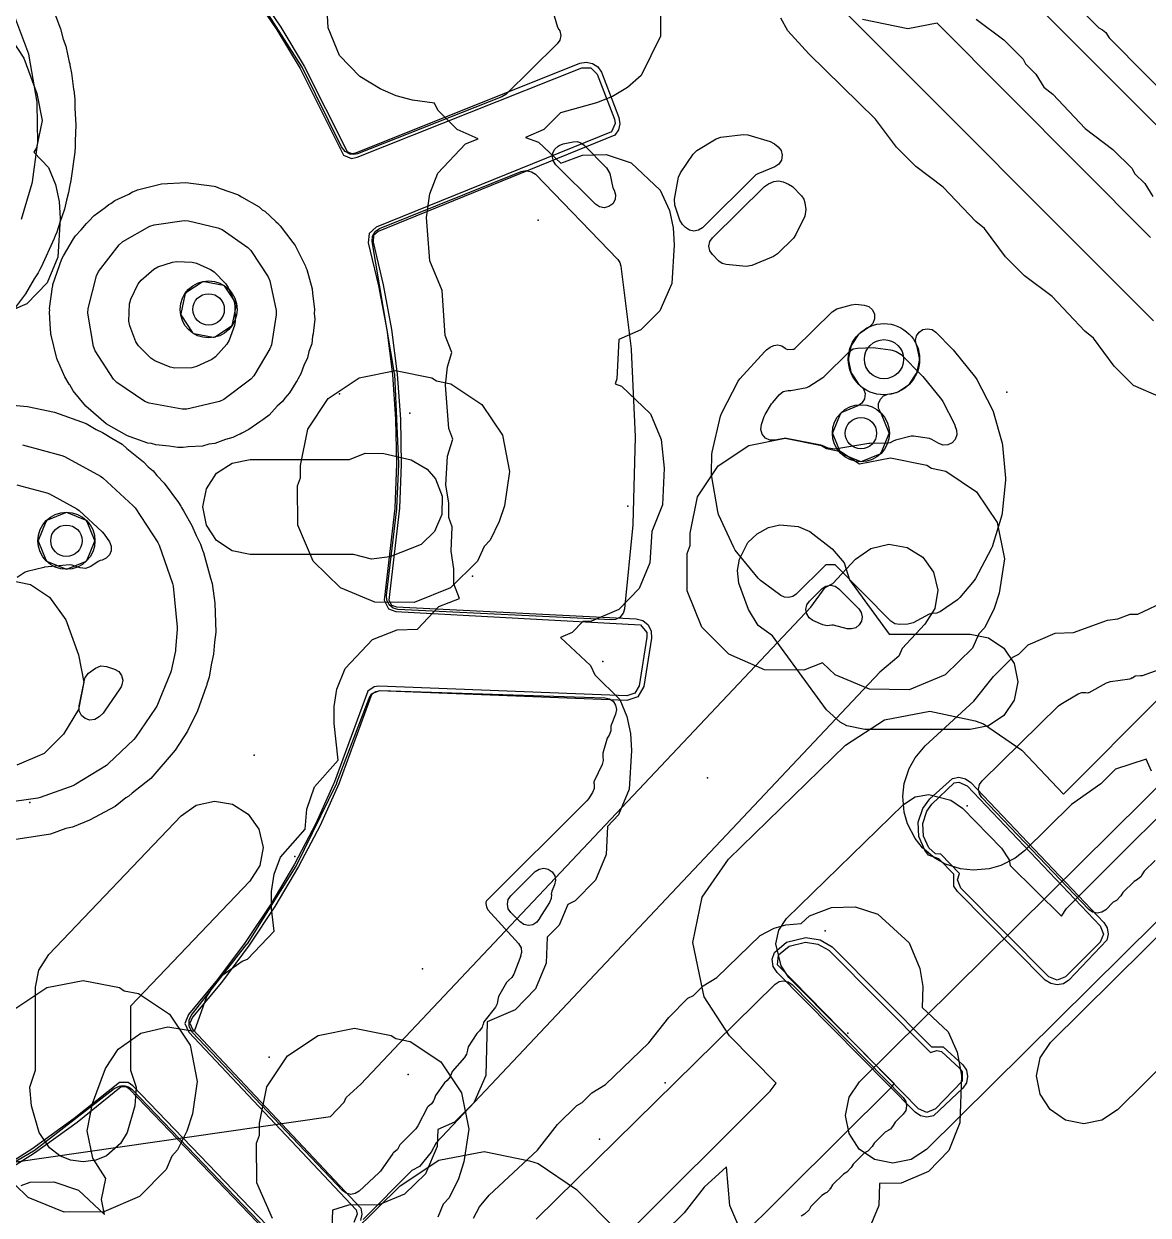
# Model space of a CAD drawing. Header units: metres. Extents: x -2677 to -840, y 169 to 1487.
# Drawn here: x -2001.4 to -1954.1, y 799.6 to 849.7 of the extents above; entities that cross this region are included whole.
import ezdxf

# ---------------------------------------------------------------- set-up
doc = ezdxf.new("R2010")
doc.units = ezdxf.units.M
for name, color, linetype in [('AI_GREENING_ALLOWED_ZONE', 4, 'Continuous'), ('AI_GREENING_EXCLUSIONS', 1, 'Continuous'), ('AI_GREENING_LAWN', 82, 'Continuous'), ('AI_GREENING_REJECTED', 6, 'Continuous'), ('AI_GREENING_SHRUBS', 92, 'Continuous')]:
    doc.layers.add(name, color=color, linetype=linetype)

# ---------------------------------------------------------------- blocks, each defined once
blk = doc.blocks.new('AI_SHRUB')
for radius in [1, 0.55]:
    blk.add_circle((0, 0), radius)

msp = doc.modelspace()

# ---------------------------------------------------------------- linework, layer by layer
at = {"layer": 'AI_GREENING_ALLOWED_ZONE'}
for points in [[(-1992.907, 838.769), (-1992.803, 838.611), (-1992.554, 838.01), (-1992.516, 837.829), (-1992.501, 837.183), (-1992.531, 837.001), (-1992.753, 836.39), (-1992.851, 836.226), (-1993.332, 835.692), (-1993.492, 835.574), (-1994.127, 835.277), (-1994.326, 835.23), (-1995.038, 835.212), (-1995.239, 835.249), (-1995.887, 835.512), (-1996.055, 835.625), (-1996.575, 836.154), (-1996.684, 836.324), (-1996.943, 836.989), (-1996.976, 837.19), (-1996.946, 837.915), (-1996.897, 838.113), (-1996.585, 838.755), (-1996.463, 838.914), (-1995.93, 839.376), (-1995.762, 839.472), (-1995.148, 839.679), (-1994.965, 839.705), (-1994.32, 839.675), (-1994.14, 839.633), (-1993.545, 839.37), (-1993.389, 839.262), (-1992.907, 838.769)], [(-1969.623, 834.089), (-1969.449, 834.222), (-1969.236, 834.269), (-1969.124, 834.268), (-1968.454, 834.397), (-1968.364, 834.433), (-1967.774, 834.822), (-1967.736, 834.852), (-1966.66, 835.914), (-1966.504, 836.019), (-1966.321, 836.058), (-1965.652, 836.074), (-1965.567, 836.069), (-1964.936, 835.976), (-1964.867, 835.961), (-1964.692, 835.909), (-1964.478, 835.78), (-1963.601, 834.891), (-1963.568, 834.853), (-1962.789, 833.885), (-1962.734, 833.802), (-1962.241, 832.848), (-1962.205, 832.757), (-1962.16, 832.6), (-1962.143, 832.403), (-1962.205, 832.214), (-1962.336, 832.065), (-1962.514, 831.978), (-1962.712, 831.967), (-1962.899, 832.034), (-1963.196, 832.214), (-1963.286, 832.246), (-1963.96, 832.35), (-1964.057, 832.345), (-1964.719, 832.183), (-1964.821, 832.135), (-1964.939, 832.073), (-1965.091, 832.047), (-1965.802, 832.036), (-1965.837, 832.033), (-1967.28, 831.807), (-1967.554, 831.841), (-1967.806, 831.949), (-1967.856, 831.964), (-1969.313, 832.254), (-1969.409, 832.254), (-1969.796, 832.177), (-1970.005, 832.18), (-1970.195, 832.268), (-1970.332, 832.426), (-1970.392, 832.626), (-1970.365, 832.834), (-1970.247, 833.17), (-1970.203, 833.263), (-1969.933, 833.709), (-1969.889, 833.771), (-1969.623, 834.089)], [(-1998.232, 820.533), (-1998.41, 820.423), (-1998.618, 820.396), (-1998.819, 820.456), (-1998.977, 820.593), (-1999.065, 820.783), (-1999.068, 820.992), (-1998.879, 821.941), (-1998.879, 821.967), (-1998.824, 822.193), (-1998.674, 822.37), (-1998.378, 822.586), (-1998.159, 822.677), (-1997.923, 822.656), (-1997.577, 822.539), (-1997.402, 822.436), (-1997.282, 822.272), (-1997.237, 822.073), (-1997.276, 821.873), (-1997.306, 821.8), (-1997.356, 821.709), (-1998.001, 820.769), (-1998.067, 820.691), (-1998.232, 820.533)]]:
    msp.add_lwpolyline(points, close=True, dxfattribs=at)
msp.add_lwpolyline([(-2001.69, 830.295), (-2000.428, 829.958), (-2000.316, 829.914), (-1999.171, 829.286), (-1999.073, 829.216), (-1998.097, 828.317), (-1998.018, 828.224), (-1997.8, 827.893), (-1997.727, 827.716), (-1997.727, 827.525), (-1997.798, 827.347), (-1997.931, 827.209), (-1998.106, 827.131), (-1998.185, 827.113), (-1998.268, 827.076), (-1998.583, 826.862), (-1998.797, 826.78), (-1999.024, 826.802), (-1999.358, 826.914), (-1999.46, 826.926), (-2000.526, 826.826), (-2000.561, 826.82), (-2001.262, 826.65), (-2001.337, 826.618), (-2001.679, 826.4)], dxfattribs=at)
at = {"layer": 'AI_GREENING_EXCLUSIONS'}
for points in [[(-1950.479, 842.179), (-1962.191, 853.916)], [(-2001.51, 800.797), (-2001.136, 800.938), (-2000.142, 800.964), (-1999.092, 800.612), (-1997.998, 799.577), (-1998.125, 800.213), (-1997.951, 801.094), (-1998.501, 801.952), (-1998.731, 803.1), (-1998.504, 804.248), (-1997.968, 805.73), (-1997.429, 806.538), (-1996.478, 807.22), (-1995.338, 807.487), (-1994.221, 807.304), (-1993.702, 808.761), (-1993.163, 809.569), (-1992.212, 810.251), (-1991.994, 810.334), (-1990.866, 811.508), (-1990.983, 812.463), (-1990.982, 813.18), (-1990.865, 813.907), (-1990.604, 814.631), (-1989.563, 815.797), (-1989.484, 816.644), (-1989.174, 817.59), (-1988.173, 818.713), (-1988.34, 820.248), (-1988.339, 820.966), (-1988.223, 821.693), (-1987.884, 822.568), (-1986.723, 823.79), (-1985.693, 824.197), (-1984.84, 824.22), (-1983.935, 825.172), (-1983.066, 825.52), (-1983.303, 826.128), (-1983.303, 826.757), (-1983.419, 827.5), (-1983.376, 828.53), (-1983.521, 828.917), (-1983.521, 829.546), (-1983.637, 830.289), (-1983.569, 831.511), (-1983.346, 832.216), (-1983.521, 832.676), (-1983.649, 834.495), (-1983.569, 835.27), (-1983.385, 835.866), (-1983.666, 836.581), (-1983.79, 838.486), (-1984.321, 839.734), (-1984.449, 841.552), (-1984.32, 842.55), (-1983.98, 843.426), (-1982.82, 844.647), (-1982.278, 844.871), (-1983.166, 845.26), (-1983.976, 846.07), (-1984.117, 846.366), (-1985.04, 846.49), (-1985.733, 846.675), (-1986.406, 846.974), (-1987.263, 847.491), (-1988.118, 848.368), (-1988.588, 849.533), (-1988.703, 851.623)], [(-1991.664, 851.169), (-1990.58, 849.56), (-1989.603, 847.926), (-1987.8, 844.327), (-1987.607, 844.247), (-1987.425, 844.281), (-1977.997, 848.046), (-1977.731, 848.096), (-1977.466, 848.041), (-1977.241, 847.89), (-1977.091, 847.665), (-1976.359, 845.766), (-1976.316, 845.501), (-1976.376, 845.24), (-1976.53, 845.021), (-1986.486, 840.964), (-1986.692, 840.791), (-1986.706, 840.512), (-1986.274, 838.712), (-1985.932, 836.842), (-1985.692, 834.959), (-1985.555, 833.067), (-1985.522, 831.17), (-1985.589, 829.311), (-1986.037, 825.449), (-1985.928, 825.232), (-1985.719, 825.16), (-1975.638, 824.658), (-1975.356, 824.583), (-1975.129, 824.399), (-1974.997, 824.139), (-1974.982, 823.848), (-1975.31, 821.805), (-1975.558, 821.375), (-1976.028, 821.217), (-1986.448, 821.62), (-1986.752, 821.494), (-1988.142, 817.708), (-1988.935, 815.963), (-1989.837, 814.231), (-1990.831, 812.55), (-1991.913, 810.923), (-1993.084, 809.355), (-1994.303, 807.892), (-1994.415, 807.631), (-1994.299, 807.382), (-1987.225, 799.852), (-1987.176, 799.591), (-1987.227, 799.331)], [(-1991.83, 851.058), (-1990.751, 849.458), (-1989.775, 847.824), (-1987.943, 844.182), (-1987.609, 844.043), (-1987.369, 844.088), (-1977.922, 847.86), (-1977.543, 847.857), (-1977.275, 847.588), (-1976.547, 845.697), (-1976.516, 845.508), (-1976.669, 845.165), (-1986.578, 841.143), (-1986.874, 840.881), (-1986.904, 840.48), (-1986.471, 838.676), (-1986.13, 836.817), (-1985.892, 834.944), (-1985.755, 833.063), (-1985.722, 831.177), (-1985.789, 829.318), (-1986.238, 825.441), (-1986.055, 825.076), (-1985.74, 824.961), (-1975.447, 824.405), (-1975.19, 824.088), (-1975.18, 823.88), (-1975.508, 821.837), (-1975.684, 821.53), (-1976.021, 821.417), (-1986.457, 821.82), (-1986.662, 821.794), (-1986.917, 821.612), (-1988.324, 817.79), (-1989.117, 816.046), (-1990.015, 814.324), (-1991.003, 812.652), (-1992.08, 811.034), (-1993.244, 809.475), (-1994.467, 808.008), (-1994.618, 807.627), (-1994.457, 807.258), (-1987.411, 799.778), (-1987.376, 799.592), (-1987.515, 799.247)], [(-2000.254, 850.539), (-1999.856, 849.493), (-1999.744, 849.066), (-1999.634, 848.771), (-1999.486, 848.085), (-1999.468, 848.015), (-1999.459, 847.96), (-1999.387, 847.625), (-1999.305, 846.953), (-1999.287, 846.834), (-1999.284, 846.781), (-1999.254, 846.537), (-1999.251, 846.153), (-1999.213, 845.438), (-1999.239, 844.783), (-1999.236, 844.488), (-1999.256, 844.354), (-1999.258, 844.306), (-1999.417, 843.104), (-1999.477, 842.843), (-1999.512, 842.601), (-1999.606, 842.285), (-1999.693, 841.91), (-1999.886, 841.34), (-2000.007, 840.931), (-2000.075, 840.784), (-2000.115, 840.665), (-2000.663, 839.469), (-2000.727, 839.36), (-2000.79, 839.223), (-2000.959, 838.965), (-2001.331, 838.334), (-2001.742, 837.777)], [(-1974.608, 850.299), (-1974.605, 849.192), (-1975.423, 847.534), (-1975.999, 847.023), (-1976.631, 846.646), (-1977.297, 846.379), (-1978.821, 845.954), (-1979.515, 845.26), (-1980.286, 844.92), (-1979.746, 844.729), (-1978.803, 843.837), (-1977.887, 844.182), (-1976.893, 844.208), (-1975.843, 843.856), (-1974.619, 842.698), (-1974.233, 841.842), (-1974.078, 841.122), (-1974.039, 840.406), (-1974.133, 838.779), (-1974.631, 837.629), (-1975.442, 836.819), (-1976.369, 836.413), (-1976.444, 834.762), (-1976.515, 834.549), (-1976.255, 834.446), (-1975.031, 833.288), (-1974.585, 832.213), (-1974.451, 830.996), (-1974.529, 829.451), (-1974.979, 828.333), (-1975.054, 827.017), (-1975.508, 825.933), (-1976.363, 825.056), (-1977.513, 824.558), (-1977.871, 824.541), (-1978.326, 824.086), (-1978.812, 823.866), (-1977.552, 822.689), (-1977.367, 822.307), (-1976.327, 821.257), (-1976.027, 820.548), (-1975.872, 819.828), (-1975.833, 819.112), (-1975.927, 817.485), (-1976.38, 816.402), (-1976.84, 815.92), (-1976.897, 814.744), (-1977.35, 813.661), (-1978.205, 812.784), (-1978.514, 812.637), (-1978.877, 811.769), (-1979.372, 811.252), (-1979.418, 810.16), (-1979.871, 809.077), (-1980.727, 808.2), (-1981.901, 807.696), (-1981.964, 805.43), (-1982.462, 804.28), (-1983.272, 803.47), (-1983.984, 803.155), (-1984, 802.447), (-1984.498, 801.297), (-1985.375, 800.442), (-1986.459, 799.989), (-1987.741, 799.975), (-1988.412, 799.764), (-1988.479, 797.852)], [(-1953.541, 833.978), (-1954.704, 834.484), (-1955.514, 835.295), (-1956.39, 836.475), (-1956.755, 836.77), (-1958.129, 838.222), (-1959.287, 839.093), (-1960.098, 839.904), (-1960.974, 841.084), (-1961.338, 841.379), (-1962.713, 842.831), (-1963.871, 843.702), (-1964.681, 844.512), (-1965.557, 845.692), (-1968.364, 848.443), (-1969.254, 849.412), (-1969.541, 849.95)], [(-1953.995, 840.71), (-1962.969, 849.731), (-1964.203, 849.493), (-1966.112, 849.884)], [(-1961.327, 849.908), (-1960.163, 849.03), (-1959.353, 848.22), (-1959.248, 848.019), (-1958.818, 847.588), (-1958.476, 847.04), (-1958.106, 846.743), (-1956.744, 845.299), (-1955.579, 844.422), (-1954.769, 843.611), (-1954.665, 843.41), (-1954.234, 842.98), (-1953.893, 842.431)], [(-2001.931, 849.068), (-2001.392, 848.26), (-2000.856, 846.778), (-2000.629, 845.63), (-2000.859, 844.482), (-2000.978, 844.303), (-2000.365, 843.657), (-2000.065, 842.948), (-1999.91, 842.228), (-1999.871, 841.511), (-1999.965, 839.885), (-2000.418, 838.801), (-2001.273, 837.924), (-2002.424, 837.426)], [(-2002.015, 833.667), (-2001.243, 833.594), (-2000.101, 833.357), (-1998.773, 832.874), (-1998.355, 832.635), (-1998.087, 832.506), (-1997.702, 832.261), (-1997.254, 832.004), (-1997.058, 831.835), (-1996.368, 831.274), (-1996.16, 831.058), (-1995.957, 830.882), (-1995.808, 830.692), (-1995.497, 830.368), (-1994.889, 829.557), (-1994.796, 829.398), (-1994.76, 829.351), (-1994.686, 829.208), (-1994.323, 828.586), (-1994.143, 828.159), (-1993.959, 827.803), (-1993.885, 827.547), (-1993.843, 827.447), (-1993.544, 826.376), (-1993.542, 826.364), (-1993.477, 826.139), (-1993.356, 825.318), (-1993.32, 824.097), (-1993.381, 823.677), (-1993.424, 823.164), (-1993.518, 822.726), (-1993.595, 822.2), (-1993.695, 821.913), (-1993.704, 821.871), (-1993.733, 821.803), (-1994.088, 820.782), (-1994.514, 819.931), (-1995.037, 819.128), (-1996.055, 817.943), (-1996.84, 817.326), (-1996.983, 817.192), (-1997.103, 817.119), (-1997.561, 816.759), (-1998.637, 816.18), (-1999.352, 815.894), (-1999.625, 815.826), (-2000.28, 815.588), (-2002.183, 815.294)], [(-2043.27, 795.801), (-1988.498, 803.706), (-1987.921, 804.318), (-1987.837, 804.503), (-1987.214, 805.069), (-1968.289, 825.156), (-1967.677, 825.976), (-1967.355, 826.148), (-1966.4, 827.165), (-1965.765, 827.619), (-1965.005, 827.795), (-1964.235, 827.667), (-1963.573, 827.254), (-1963.119, 826.619), (-1962.943, 825.859), (-1963.071, 825.089), (-1963.484, 824.427), (-1964.437, 823.411), (-1964.587, 823.081), (-1965.38, 822.409), (-1984.044, 802.6), (-1984.253, 802.211), (-1984.748, 801.608), (-1985.07, 801.436), (-1987.123, 799.377)], [(-2043.27, 795.801), (-1988.498, 803.706), (-1987.921, 804.318), (-1987.837, 804.503), (-1987.214, 805.069), (-1968.289, 825.156), (-1967.677, 825.976), (-1967.355, 826.148), (-1966.4, 827.165), (-1965.765, 827.619), (-1965.005, 827.795), (-1964.235, 827.667), (-1963.573, 827.254), (-1963.119, 826.619), (-1962.943, 825.859), (-1963.071, 825.089), (-1963.484, 824.427), (-1964.437, 823.411), (-1964.587, 823.081), (-1965.38, 822.409), (-1984.044, 802.6), (-1984.253, 802.211), (-1984.748, 801.608), (-1985.07, 801.436), (-1987.123, 799.377)], [(-2002.424, 826.37), (-2001.122, 826.109), (-2000.314, 825.57), (-1999.632, 824.619), (-1999.096, 823.137), (-1998.869, 821.989), (-1999.099, 820.841), (-1999.729, 819.805), (-2000.539, 818.995), (-2001.686, 818.499)], [(-1953.947, 818.251), (-1954.173, 818.752), (-1955.467, 818.326), (-1956.077, 817.716), (-1957.312, 816.842), (-1959.297, 814.898), (-1959.683, 814.586), (-1960.287, 814.273), (-1960.782, 814.129), (-1961.451, 814.071), (-1961.985, 814.133), (-1962.611, 814.333), (-1963.069, 814.586), (-1963.58, 815.017), (-1963.892, 815.405), (-1964.215, 816.025), (-1964.357, 816.517), (-1964.414, 817.191), (-1964.353, 817.719), (-1964.15, 818.352), (-1963.9, 818.803), (-1963.474, 819.308), (-1961.431, 821.186), (-1960.595, 822.234), (-1959.784, 823.044), (-1959.537, 823.168), (-1959.139, 823.566), (-1958, 824.056), (-1957.235, 824.077), (-1955.796, 824.606), (-1955.365, 824.658), (-1954.854, 824.857), (-1954.524, 824.857), (-1953.272, 825.443)], [(-1976.226, 798.562), (-1969.999, 804.78), (-1969.743, 805.107), (-1971.707, 807.109), (-1972.776, 808.741), (-1973.255, 811.026), (-1972.851, 812.935), (-1971.747, 814.543), (-1966.826, 819.346), (-1965.19, 820.41), (-1963.272, 820.767), (-1961.364, 820.363), (-1961.012, 820.238), (-1959.403, 819.134), (-1957.646, 817.279), (-1953.566, 821.369)], [(-1949.604, 816.007), (-1963.417, 802.322), (-1964.068, 801.892), (-1964.834, 801.743), (-1965.599, 801.899), (-1966.245, 802.336), (-1966.676, 802.986), (-1966.824, 803.753), (-1966.669, 804.517), (-1966.232, 805.164), (-1951.622, 819.638)], [(-1975.984, 793.919), (-1964.864, 804.965), (-1964.777, 805.096), (-1969.209, 809.56), (-1969.53, 810.05), (-1969.755, 810.983), (-1969.634, 811.556), (-1969.303, 812.038), (-1964.381, 816.841), (-1963.891, 817.16), (-1963.315, 817.267), (-1962.391, 817.021), (-1961.908, 816.69), (-1960.257, 814.997), (-1959.937, 814.507), (-1959.895, 814.279), (-1957.737, 812.148), (-1957.53, 812.457), (-1951.092, 818.893)], [(-1949.604, 809.706), (-1955.382, 803.983), (-1956.033, 803.552), (-1956.799, 803.403), (-1957.563, 803.559), (-1958.21, 803.996), (-1958.641, 804.647), (-1958.789, 805.413), (-1958.633, 806.177), (-1958.197, 806.824), (-1951.52, 813.439)], [(-1982.481, 799.433), (-1982.221, 799.906), (-1982.221, 799.906), (-1981.814, 800.394), (-1979.785, 802.29), (-1978.943, 803.366), (-1978.132, 804.176), (-1977.901, 804.293), (-1977.492, 804.702), (-1976.917, 805.05), (-1975.107, 806.803), (-1974.265, 807.879), (-1973.455, 808.689), (-1973.223, 808.806), (-1972.814, 809.215), (-1972.239, 809.563), (-1970.415, 811.326), (-1969.83, 811.631), (-1969.331, 811.779), (-1968.684, 811.838), (-1968.34, 812.154), (-1967.409, 812.504), (-1966.415, 812.531), (-1965.466, 812.23), (-1964.141, 811.02), (-1963.695, 809.945), (-1963.573, 809.175), (-1963.595, 808.302), (-1962.511, 807.276), (-1962.126, 806.42), (-1961.944, 805.431), (-1962.009, 803.439), (-1962.479, 802.274), (-1963.334, 801.397), (-1964.484, 800.899), (-1965.398, 800.882), (-1965.42, 799.964), (-1965.873, 798.88)], [(-2001.73, 808.266), (-2000.433, 809.133), (-1998.902, 809.438), (-1997.371, 809.133), (-1997.371, 809.133), (-1997.172, 809), (-1996.569, 808.88), (-1995.272, 808.013), (-1994.404, 806.715), (-1994.1, 805.185), (-1994.307, 803.814), (-1994.533, 803.089), (-1994.926, 802.299), (-1995.175, 802.031), (-1995.404, 801.483), (-1996.527, 800.339), (-1998.036, 799.691), (-1999.697, 799.676), (-2001.219, 800.296), (-2002.363, 801.419)], [(-1990.941, 799.41), (-1991.588, 800.918), (-1991.604, 802.579), (-1991.48, 802.916), (-1991.48, 803.429), (-1991.176, 804.959), (-1990.309, 806.257), (-1989.011, 807.124), (-1987.48, 807.429), (-1985.949, 807.124), (-1985.75, 806.991), (-1985.75, 806.991), (-1985.147, 806.871), (-1983.85, 806.004), (-1982.983, 804.706), (-1982.678, 803.176), (-1982.885, 801.805), (-1983.112, 801.08), (-1983.504, 800.29), (-1983.753, 800.022), (-1983.982, 799.474)], [(-1989.762, 797.659), (-1996.808, 804.997), (-1997.011, 805.138), (-1997.376, 805.145), (-1999.275, 803.621), (-2001.055, 802.336), (-2002.883, 801.187)], [(-1989.907, 797.521), (-1996.938, 804.844), (-1997.092, 804.951), (-1997.303, 804.955), (-1999.158, 803.459), (-2000.949, 802.167), (-2002.777, 801.018)], [(-1990.516, 795.905), (-1985.57, 800.791), (-1983.941, 801.865), (-1982.026, 802.234), (-1980.115, 801.841), (-1979.762, 801.727), (-1978.146, 800.634), (-1976.48, 798.947)], [(-1971.235, 798.88), (-1971.688, 799.964), (-1971.826, 801.589), (-1972.777, 800.73), (-1973.614, 799.658), (-1974.425, 798.847)]]:
    msp.add_lwpolyline(points, dxfattribs=at)
for points in [[(-1999.976, 835.539), (-1999.977, 835.545), (-2000.01, 835.619), (-2000.246, 836.6), (-2000.258, 836.644), (-2000.258, 836.647), (-2000.268, 836.688), (-2000.284, 837.066), (-2000.317, 837.587), (-2000.309, 837.647), (-2000.313, 837.729), (-2000.188, 838.638), (-2000.181, 838.658), (-2000.172, 838.729), (-1999.801, 839.807), (-1999.724, 839.937), (-1999.31, 840.65), (-1999.274, 840.693), (-1999.219, 840.786), (-1998.992, 841.034), (-1998.765, 841.307), (-1998.659, 841.396), (-1998.442, 841.633), (-1997.973, 841.974), (-1997.825, 842.099), (-1997.74, 842.143), (-1997.564, 842.271), (-1996.983, 842.542), (-1996.821, 842.627), (-1996.771, 842.641), (-1996.61, 842.715), (-1995.606, 842.969), (-1994.582, 843.033), (-1993.385, 842.868), (-1993.34, 842.852), (-1993.33, 842.851), (-1993.135, 842.78), (-1992.408, 842.524), (-1992.373, 842.504), (-1992.351, 842.496), (-1992.242, 842.427), (-1991.499, 841.995), (-1991.365, 841.878), (-1991.264, 841.815), (-1990.8, 841.385), (-1990.688, 841.287), (-1990.671, 841.265), (-1990.61, 841.208), (-1990.08, 840.505), (-1990.027, 840.437), (-1990.024, 840.43), (-1989.983, 840.376), (-1989.736, 839.863), (-1989.553, 839.502), (-1989.538, 839.453), (-1989.494, 839.362), (-1989.264, 838.55), (-1989.248, 838.364), (-1989.169, 837.674), (-1989.177, 837.518), (-1989.156, 837.267), (-1989.215, 836.801), (-1989.223, 836.65), (-1989.246, 836.553), (-1989.287, 836.233), (-1989.401, 835.912), (-1989.465, 835.647), (-1989.61, 835.327), (-1989.738, 834.966), (-1989.873, 834.744), (-1989.897, 834.691), (-1989.955, 834.609), (-1990.225, 834.165), (-1990.423, 833.948), (-1990.519, 833.813), (-1990.732, 833.609), (-1991.079, 833.229), (-1991.285, 833.082), (-1991.337, 833.032), (-1991.473, 832.947), (-1991.926, 832.623), (-1992.23, 832.474), (-1992.299, 832.431), (-1992.375, 832.403), (-1992.6, 832.293), (-1992.918, 832.203), (-1993.362, 832.039), (-1993.608, 832.007), (-1993.881, 831.93), (-1994.489, 831.893), (-1994.7, 831.866), (-1994.792, 831.875), (-1994.921, 831.867), (-1995.29, 831.923), (-1995.838, 831.976), (-1996.025, 832.035), (-1996.183, 832.059), (-1996.732, 832.255), (-1996.92, 832.314), (-1996.964, 832.338), (-1997.065, 832.375), (-1997.936, 832.872), (-1998.783, 833.604), (-1999.317, 834.258), (-1999.467, 834.504), (-1999.476, 834.515), (-1999.484, 834.532), (-1999.674, 834.844), (-1999.967, 835.52), (-1999.976, 835.539)], [(-1983.427, 834.552), (-1982.129, 833.685), (-1981.262, 832.387), (-1980.958, 830.857), (-1981.179, 829.416), (-1981.391, 828.761), (-1981.783, 827.971), (-1982.032, 827.703), (-1982.305, 827.091), (-1983.449, 825.968), (-1984.971, 825.348), (-1986.632, 825.364), (-1988.077, 825.968), (-1989.221, 827.091), (-1989.868, 828.599), (-1989.883, 830.26), (-1989.76, 830.597), (-1989.76, 831.11), (-1989.455, 832.64), (-1988.588, 833.938), (-1987.29, 834.805), (-1985.76, 835.11), (-1984.229, 834.805), (-1984.03, 834.672), (-1983.427, 834.552)], [(-1973.056, 829.794), (-1972.189, 831.092), (-1970.892, 831.959), (-1969.361, 832.264), (-1967.83, 831.959), (-1967.631, 831.826), (-1967.028, 831.706), (-1966.236, 831.177), (-1964.938, 831.435), (-1963.407, 831.131), (-1963.208, 830.997), (-1962.605, 830.878), (-1961.307, 830.01), (-1960.44, 828.713), (-1960.136, 827.182), (-1960.357, 825.741), (-1960.569, 825.086), (-1960.961, 824.296), (-1961.213, 824.026), (-1961.484, 823.419), (-1962.628, 822.295), (-1964.15, 821.675), (-1965.811, 821.691), (-1967.256, 822.295), (-1967.792, 822.811), (-1968.572, 822.502), (-1970.233, 822.517), (-1971.741, 823.165), (-1972.865, 824.309), (-1973.485, 825.831), (-1973.485, 827.414), (-1973.361, 827.751), (-1973.361, 828.264), (-1973.056, 829.794)], [(-1986.773, 827.17), (-1987.526, 827.37), (-1991.871, 827.37), (-1992.636, 827.523), (-1993.285, 827.956), (-1993.719, 828.605), (-1993.871, 829.37), (-1993.719, 830.136), (-1993.285, 830.785), (-1992.636, 831.218), (-1991.871, 831.37), (-1987.699, 831.37), (-1987.034, 831.633), (-1986.254, 831.621), (-1985.107, 831.358), (-1984.434, 830.963), (-1984.082, 830.553), (-1983.795, 829.827), (-1983.807, 829.047), (-1984.118, 828.331), (-1984.678, 827.788), (-1985.999, 827.274), (-1986.773, 827.17)], [(-1970.539, 828.241), (-1970.063, 828.496), (-1969.591, 828.61), (-1968.813, 828.545), (-1968.319, 828.328), (-1967.388, 827.607), (-1966.884, 827.011), (-1966.654, 826.295), (-1964.991, 824.006), (-1961.578, 824.006), (-1960.813, 823.854), (-1960.164, 823.42), (-1959.73, 822.771), (-1959.578, 822.006), (-1959.73, 821.241), (-1960.164, 820.592), (-1960.813, 820.158), (-1961.578, 820.006), (-1966.01, 820.006), (-1966.776, 820.158), (-1967.056, 820.301), (-1967.629, 820.831), (-1969.89, 823.945), (-1970.501, 824.384), (-1970.911, 825.048), (-1971.309, 826.156), (-1971.363, 826.693), (-1971.286, 827.173), (-1970.929, 827.867), (-1970.539, 828.241)], [(-1955.825, 811.124), (-1957.425, 809.451), (-1957.653, 809.299), (-1957.921, 809.246), (-1958.19, 809.3), (-1958.417, 809.453), (-1962.113, 813.177), (-1962.265, 813.406), (-1962.268, 813.908), (-1962.892, 814.548), (-1963.331, 814.715), (-1963.491, 814.919), (-1963.736, 815.49), (-1963.761, 816.094), (-1963.57, 816.673), (-1963.275, 817.077), (-1962.321, 817.938), (-1962.05, 817.988), (-1961.78, 817.929), (-1961.554, 817.77), (-1955.962, 811.878), (-1955.818, 811.651), (-1955.77, 811.387), (-1955.825, 811.124)], [(-1957.921, 809.446), (-1958.275, 809.594), (-1961.971, 813.318), (-1962.117, 813.674), (-1962.023, 813.944), (-1962.811, 814.751), (-1963.04, 814.771), (-1963.314, 815.011), (-1963.537, 815.512), (-1963.567, 816.046), (-1963.406, 816.559), (-1963.195, 816.863), (-1962.247, 817.753), (-1962.053, 817.788), (-1961.699, 817.632), (-1956.107, 811.74), (-1955.97, 811.389), (-1956.116, 811.042), (-1957.566, 809.593), (-1957.921, 809.446)], [(-2000.905, 805.654), (-2000.905, 809.151), (-2000.77, 809.873), (-2000.352, 810.532), (-1994.781, 816.37), (-1994.142, 816.819), (-1993.38, 816.989), (-1992.612, 816.855), (-1991.953, 816.436), (-1991.504, 815.798), (-1991.334, 815.036), (-1991.468, 814.268), (-1991.887, 813.609), (-1996.905, 808.35), (-1996.905, 805.654), (-1996.67, 804.94), (-1996.728, 804.161), (-1997.057, 803.031), (-1997.329, 802.565), (-1997.921, 802.056), (-1998.37, 801.87), (-1998.905, 801.797), (-1999.44, 801.87), (-1999.889, 802.056), (-2000.319, 802.382), (-2000.753, 803.031), (-2001.082, 804.161), (-2001.14, 804.94), (-2000.905, 805.654)], [(-1961.89, 804.897), (-1963.129, 803.735), (-1963.398, 803.682), (-1963.666, 803.737), (-1963.893, 803.89), (-1969.707, 809.769), (-1969.869, 810.026), (-1969.906, 810.328), (-1969.812, 810.618), (-1969.302, 811.045), (-1968.488, 811.248), (-1967.897, 811.14), (-1967.387, 810.844), (-1963.208, 806.642), (-1962.712, 806.634), (-1961.89, 805.887), (-1961.739, 805.66), (-1961.685, 805.392), (-1961.739, 805.125), (-1961.89, 804.897)], [(-1963.042, 804.029), (-1963.397, 803.882), (-1963.751, 804.031), (-1969.681, 810.094), (-1969.64, 810.516), (-1969.189, 810.88), (-1968.509, 811.049), (-1967.986, 810.961), (-1967.528, 810.703), (-1963.248, 806.399), (-1962.98, 806.488), (-1962.789, 806.45), (-1962.032, 805.746), (-1961.923, 805.584), (-1961.923, 805.201), (-1963.042, 804.029)]]:
    msp.add_lwpolyline(points, close=True, dxfattribs=at)
at = {"layer": 'AI_GREENING_LAWN'}
for points in [[(-1979.194, 850.427), (-1978.938, 849.571), (-1978.889, 849.471), (-1978.847, 849.407), (-1978.809, 849.215), (-1978.849, 849.024), (-1978.958, 848.861), (-1981.111, 846.737), (-1981.28, 846.628), (-1987.354, 844.239), (-1987.516, 844.205), (-1987.68, 844.225), (-1987.828, 844.297), (-1987.88, 844.335), (-1988.038, 844.521), (-1989.679, 847.856), (-1989.692, 847.879), (-1991.754, 851.122)], [(-2001.872, 850.237), (-2001.205, 848.437), (-2001.181, 848.347), (-2000.852, 846.41), (-2000.845, 846.332), (-2000.827, 844.705), (-2000.831, 844.63), (-2001.053, 843.051), (-2001.068, 842.978), (-2001.517, 841.465)], [(-1953.872, 837.207), (-1966.877, 850.244)], [(-1956.678, 850.063), (-1956.159, 849.541), (-1956.016, 849.459), (-1955.871, 849.336), (-1955.836, 849.267), (-1955.83, 849.271), (-1955.737, 849.114), (-1952.58, 845.93)], [(-2001.453, 831.981), (-1999.795, 831.539), (-1999.683, 831.495), (-1998.179, 830.67), (-1998.08, 830.6), (-1996.799, 829.42), (-1996.72, 829.327), (-1995.763, 827.873), (-1995.709, 827.764), (-1995.138, 826.147), (-1995.112, 826.029), (-1994.942, 824.306), (-1994.941, 824.216), (-1995.011, 823.367), (-1995.02, 823.306), (-1995.02, 823.306), (-1995.194, 822.473), (-1995.222, 822.383), (-1995.805, 820.983), (-1995.854, 820.893), (-1996.699, 819.662), (-1996.765, 819.584), (-1997.843, 818.552), (-1997.924, 818.489), (-1999.205, 817.691), (-1999.298, 817.646), (-2000.716, 817.13), (-2000.816, 817.104), (-2002.293, 816.892)], [(-1953.798, 814.489), (-1954.256, 814.033), (-1954.35, 813.877), (-1954.355, 813.88), (-1954.391, 813.812), (-1954.536, 813.689), (-1954.68, 813.607), (-1955.154, 813.134), (-1955.233, 812.994), (-1955.422, 812.805), (-1955.562, 812.726), (-1955.877, 812.412), (-1956.042, 812.303), (-1956.236, 812.267), (-1956.429, 812.308), (-1956.592, 812.421), (-1961.087, 817.135), (-1961.191, 817.298), (-1961.226, 817.488), (-1961.185, 817.677), (-1961.076, 817.837), (-1957.863, 820.996), (-1957.863, 820.996), (-1957.764, 821.071), (-1957.034, 821.496), (-1956.88, 821.554), (-1956.716, 821.559), (-1956.644, 821.549), (-1956.606, 821.55), (-1956.57, 821.563), (-1955.837, 821.958), (-1955.672, 822.013), (-1954.858, 822.132), (-1954.823, 822.143), (-1954.76, 822.186), (-1954.755, 822.178), (-1954.63, 822.253), (-1954.413, 822.275), (-1954.367, 822.269), (-1954.33, 822.276), (-1953.627, 822.531)], [(-1979.838, 799.391), (-1969.783, 809.277), (-1969.783, 809.277), (-1969.62, 809.384), (-1969.428, 809.42), (-1969.237, 809.38), (-1969.076, 809.27), (-1964.397, 804.505), (-1964.291, 804.343), (-1964.254, 804.153), (-1964.292, 803.963), (-1964.4, 803.802), (-1964.733, 803.468), (-1964.814, 803.324), (-1964.937, 803.179), (-1965.005, 803.143), (-1965.002, 803.138), (-1965.159, 803.044), (-1965.62, 802.581), (-1965.698, 802.442), (-1965.888, 802.252), (-1966.028, 802.173), (-1966.506, 801.695), (-1966.585, 801.555), (-1966.775, 801.366), (-1966.914, 801.287), (-1967.377, 800.826), (-1967.471, 800.669), (-1967.473, 800.671), (-1967.498, 800.621), (-1967.613, 800.505), (-1967.663, 800.481), (-1967.662, 800.478), (-1967.819, 800.385), (-1968.28, 799.922), (-1968.358, 799.782), (-1968.548, 799.593), (-1968.688, 799.514)], [(-2004.772, 800.05), (-2000.992, 802.26), (-2000.992, 802.26), (-2000.965, 802.278), (-1997.591, 804.891), (-1997.376, 804.987), (-1997.31, 804.999), (-1997.146, 805.002), (-1996.99, 804.952), (-1996.858, 804.854), (-1990.507, 798.234)]]:
    msp.add_lwpolyline(points, dxfattribs=at)
for points in [[(-1976.496, 842.51), (-1976.52, 842.309), (-1976.62, 842.134), (-1976.783, 842.013), (-1976.979, 841.966), (-1977.179, 842.001), (-1977.348, 842.112), (-1979.012, 843.774), (-1979.114, 843.921), (-1979.157, 844.095), (-1979.137, 844.273), (-1979.055, 844.433), (-1978.922, 844.553), (-1978.867, 844.587), (-1978.709, 844.65), (-1978.288, 844.741), (-1978.122, 844.748), (-1977.962, 844.7), (-1977.827, 844.603), (-1976.877, 843.64), (-1976.746, 843.4), (-1976.611, 842.808), (-1976.555, 842.704), (-1976.496, 842.51)], [(-1974.009, 842.078), (-1974.026, 842.329), (-1973.854, 843.246), (-1973.774, 843.437), (-1973.23, 844.224), (-1973.079, 844.367), (-1972.265, 844.863), (-1972.064, 844.933), (-1971.127, 845.044), (-1970.928, 845.027), (-1969.993, 844.753), (-1969.808, 844.654), (-1969.662, 844.529), (-1969.538, 844.368), (-1969.488, 844.171), (-1969.52, 843.97), (-1969.63, 843.799), (-1969.799, 843.686), (-1970.516, 843.395), (-1970.596, 843.342), (-1972.848, 841.122), (-1973.011, 841.015), (-1973.203, 840.978), (-1973.394, 841.018), (-1973.555, 841.127), (-1973.679, 841.252), (-1973.797, 841.445), (-1974.009, 842.078)], [(-1976.411, 839.79), (-1976.319, 839.658), (-1976.274, 839.503), (-1975.848, 836.025), (-1975.845, 835.988), (-1975.671, 832.338), (-1975.67, 832.301), (-1975.768, 828.648), (-1975.77, 828.611), (-1976.129, 825.073), (-1976.186, 824.886), (-1976.189, 824.882), (-1976.311, 824.733), (-1976.479, 824.641), (-1976.5, 824.635), (-1976.674, 824.613), (-1985.661, 825.057), (-1985.858, 825.108), (-1985.861, 825.11), (-1986.031, 825.247), (-1986.126, 825.444), (-1986.131, 825.466), (-1986.141, 825.64), (-1985.699, 829.28), (-1985.697, 829.301), (-1985.625, 831.172), (-1985.625, 831.192), (-1985.792, 834.961), (-1985.795, 834.992), (-1986.738, 840.546), (-1986.725, 840.77), (-1986.616, 840.966), (-1986.432, 841.094), (-1980.472, 843.49), (-1980.266, 843.526), (-1980.216, 843.524), (-1980.031, 843.481), (-1979.875, 843.372), (-1976.411, 839.79)], [(-1972.534, 840.536), (-1972.425, 840.697), (-1970.23, 842.86), (-1970.072, 842.965), (-1969.841, 843.062), (-1969.644, 843.101), (-1969.448, 843.059), (-1969.218, 842.959), (-1969.062, 842.852), (-1968.674, 842.459), (-1968.58, 842.326), (-1968.534, 842.171), (-1968.498, 841.891), (-1968.542, 841.613), (-1968.912, 840.832), (-1969.014, 840.689), (-1969.693, 840.022), (-1969.848, 839.918), (-1970.765, 839.528), (-1971.008, 839.49), (-1971.849, 839.57), (-1972.015, 839.616), (-1972.156, 839.715), (-1972.428, 839.989), (-1972.536, 840.152), (-1972.574, 840.344), (-1972.534, 840.536)], [(-1992.983, 833.897), (-1993.169, 833.81), (-1994.536, 833.488), (-1994.74, 833.483), (-1996.121, 833.736), (-1996.311, 833.813), (-1997.479, 834.6), (-1997.619, 834.742), (-1998.394, 835.933), (-1998.468, 836.124), (-1998.7, 837.521), (-1998.692, 837.725), (-1998.346, 839.099), (-1998.257, 839.283), (-1997.388, 840.408), (-1997.238, 840.537), (-1996.095, 841.185), (-1995.917, 841.245), (-1994.655, 841.421), (-1994.472, 841.413), (-1993.231, 841.122), (-1993.06, 841.046), (-1991.976, 840.294), (-1991.843, 840.158), (-1991.116, 839.057), (-1991.044, 838.884), (-1990.783, 837.636), (-1990.779, 837.453), (-1990.984, 836.196), (-1991.048, 836.02), (-1991.724, 834.888), (-1991.853, 834.745), (-1992.983, 833.897)], [(-1992.632, 837.023), (-1992.614, 837.065), (-1992.454, 837.87), (-1992.454, 837.916), (-1992.472, 837.959), (-1992.928, 838.641), (-1992.96, 838.673), (-1993.003, 838.691), (-1993.807, 838.851), (-1993.854, 838.851), (-1993.897, 838.833), (-1994.578, 838.378), (-1994.611, 838.345), (-1994.629, 838.302), (-1994.789, 837.498), (-1994.789, 837.452), (-1994.771, 837.409), (-1994.316, 836.727), (-1994.283, 836.694), (-1994.24, 836.676), (-1993.436, 836.517), (-1993.389, 836.517), (-1993.347, 836.534), (-1992.665, 836.99), (-1992.632, 837.023)], [(-1965.334, 831.632), (-1965.308, 831.67), (-1964.995, 832.428), (-1964.986, 832.473), (-1964.995, 832.519), (-1965.308, 833.276), (-1965.359, 833.352), (-1965.434, 833.532), (-1965.434, 833.727), (-1965.359, 833.907), (-1965.221, 834.045), (-1965.041, 834.12), (-1964.68, 834.192), (-1964.591, 834.229), (-1964.186, 834.499), (-1964.118, 834.567), (-1963.848, 834.972), (-1963.811, 835.061), (-1963.716, 835.539), (-1963.716, 835.635), (-1963.811, 836.113), (-1963.839, 836.182), (-1963.877, 836.374), (-1963.839, 836.565), (-1963.73, 836.728), (-1963.567, 836.836), (-1963.375, 836.873), (-1963.183, 836.834), (-1963.021, 836.724), (-1962.331, 836.023), (-1962.297, 835.986), (-1961.357, 834.818), (-1961.303, 834.734), (-1960.654, 833.48), (-1960.618, 833.389), (-1960.232, 832.054), (-1960.215, 831.96), (-1960.093, 830.585), (-1960.093, 830.489), (-1960.234, 829.117), (-1960.253, 829.022), (-1960.657, 827.693), (-1960.694, 827.602), (-1961.36, 826.357), (-1961.416, 826.274), (-1962.011, 825.554), (-1962.114, 825.46), (-1962.832, 824.97), (-1962.989, 824.898), (-1963.161, 824.885), (-1963.163, 824.885), (-1963.301, 824.857), (-1963.983, 824.489), (-1964.196, 824.43), (-1964.537, 824.413), (-1964.743, 824.447), (-1964.917, 824.561), (-1967.227, 826.899), (-1967.265, 826.925), (-1967.311, 826.934), (-1967.593, 826.936), (-1967.638, 826.927), (-1967.677, 826.902), (-1968.902, 825.694), (-1969.047, 825.594), (-1969.218, 825.551), (-1969.392, 825.569), (-1969.55, 825.647), (-1970.407, 826.278), (-1970.498, 826.365), (-1971.463, 827.552), (-1971.53, 827.661), (-1972.162, 829.053), (-1972.199, 829.176), (-1972.461, 830.724), (-1972.468, 830.822), (-1972.446, 831.573), (-1972.434, 831.67), (-1972.09, 833.185), (-1972.046, 833.305), (-1971.341, 834.658), (-1971.267, 834.763), (-1970.223, 835.913), (-1970.151, 835.978), (-1970.001, 836.089), (-1969.845, 836.167), (-1969.671, 836.187), (-1969.502, 836.145), (-1969.357, 836.048), (-1969.338, 836.03), (-1969.298, 836.005), (-1969.251, 835.997), (-1969.039, 836.006), (-1968.997, 836.016), (-1968.961, 836.04), (-1967.393, 837.579), (-1967.185, 837.702), (-1966.578, 837.881), (-1966.386, 837.899), (-1966.041, 837.864), (-1965.847, 837.803), (-1965.694, 837.67), (-1965.606, 837.487), (-1965.598, 837.285), (-1965.671, 837.095), (-1965.813, 836.951), (-1966.226, 836.675), (-1966.294, 836.607), (-1966.565, 836.202), (-1966.602, 836.113), (-1966.697, 835.635), (-1966.697, 835.539), (-1966.602, 835.061), (-1966.565, 834.972), (-1966.294, 834.567), (-1966.226, 834.499), (-1966.221, 834.496), (-1966.073, 834.342), (-1966.003, 834.139), (-1966.024, 833.926), (-1966.132, 833.741), (-1966.308, 833.618), (-1966.979, 833.34), (-1967.017, 833.315), (-1967.043, 833.276), (-1967.357, 832.519), (-1967.366, 832.473), (-1967.357, 832.428), (-1967.043, 831.67), (-1967.017, 831.632), (-1966.979, 831.606), (-1966.221, 831.292), (-1966.176, 831.283), (-1966.13, 831.292), (-1965.373, 831.606), (-1965.334, 831.632)], [(-1998.803, 827.077), (-1998.765, 827.103), (-1998.739, 827.142), (-1998.425, 827.899), (-1998.416, 827.945), (-1998.425, 827.99), (-1998.739, 828.748), (-1998.765, 828.786), (-1998.803, 828.812), (-1999.561, 829.126), (-1999.606, 829.135), (-1999.652, 829.126), (-2000.409, 828.812), (-2000.448, 828.786), (-2000.474, 828.748), (-2000.788, 827.99), (-2000.797, 827.945), (-2000.788, 827.899), (-2000.474, 827.142), (-2000.448, 827.103), (-2000.409, 827.077), (-1999.652, 826.764), (-1999.606, 826.755), (-1999.561, 826.764), (-1998.803, 827.077)], [(-1967.105, 825.923), (-1966.27, 825.077), (-1966.166, 824.924), (-1966.126, 824.744), (-1966.154, 824.561), (-1966.246, 824.4), (-1966.391, 824.285), (-1966.567, 824.23), (-1966.752, 824.242), (-1967.324, 824.392), (-1967.36, 824.396), (-1967.395, 824.389), (-1967.407, 824.385), (-1967.594, 824.358), (-1967.779, 824.402), (-1968.198, 824.593), (-1968.355, 824.705), (-1968.457, 824.867), (-1968.491, 825.057), (-1968.451, 825.245), (-1968.342, 825.404), (-1967.812, 825.928), (-1967.649, 826.035), (-1967.457, 826.072), (-1967.266, 826.033), (-1967.105, 825.923)], [(-1994.445, 807.758), (-1994.351, 807.958), (-1992.009, 810.962), (-1991.994, 810.983), (-1989.945, 814.245), (-1989.932, 814.268), (-1988.235, 817.746), (-1988.226, 817.767), (-1986.874, 821.312), (-1986.764, 821.484), (-1986.593, 821.598), (-1986.392, 821.634), (-1976.948, 821.339), (-1976.761, 821.296), (-1976.604, 821.187), (-1976.5, 821.027), (-1976.463, 820.839), (-1976.5, 820.651), (-1976.691, 820.18), (-1976.7, 820.144), (-1976.695, 820.07), (-1976.702, 820.069), (-1976.698, 819.944), (-1976.766, 819.764), (-1976.848, 819.63), (-1977.033, 819.004), (-1977.035, 818.875), (-1977.033, 818.864), (-1977.02, 818.693), (-1977.066, 818.529), (-1977.401, 817.819), (-1977.411, 817.783), (-1977.411, 817.746), (-1977.402, 817.698), (-1977.405, 817.513), (-1977.474, 817.342), (-1977.639, 817.084), (-1977.707, 817), (-1981.928, 812.784), (-1981.957, 812.736), (-1981.96, 812.68), (-1981.931, 812.53), (-1981.872, 812.412), (-1980.583, 810.992), (-1980.479, 810.814), (-1980.456, 810.61), (-1980.497, 810.475), (-1980.49, 810.473), (-1980.776, 809.701), (-1980.862, 809.553), (-1980.992, 809.442), (-1981.002, 809.437), (-1981.092, 809.345), (-1981.419, 808.76), (-1981.45, 808.635), (-1981.449, 808.627), (-1981.475, 808.457), (-1981.557, 808.306), (-1982.041, 807.691), (-1982.059, 807.659), (-1982.075, 807.585), (-1982.082, 807.587), (-1982.112, 807.465), (-1982.226, 807.31), (-1982.342, 807.204), (-1982.699, 806.638), (-1982.736, 806.514), (-1982.737, 806.503), (-1982.771, 806.336), (-1982.86, 806.19), (-1983.375, 805.598), (-1983.395, 805.567), (-1983.414, 805.494), (-1983.422, 805.496), (-1983.458, 805.378), (-1983.579, 805.228), (-1983.701, 805.128), (-1984.073, 804.597), (-1984.139, 804.423), (-1984.141, 804.424), (-1984.155, 804.373), (-1984.248, 804.238), (-1984.33, 804.176), (-1984.328, 804.173), (-1984.388, 804.129), (-1984.41, 804.099), (-1984.822, 803.315), (-1984.91, 803.195), (-1985.552, 802.548), (-1985.575, 802.516), (-1985.585, 802.483), (-1985.676, 802.313), (-1985.824, 802.19), (-1985.851, 802.175), (-1985.877, 802.148), (-1986.394, 801.411), (-1986.463, 801.331), (-1987.287, 800.564), (-1987.452, 800.462), (-1987.644, 800.431), (-1987.833, 800.474), (-1987.991, 800.586), (-1994.304, 807.242), (-1994.428, 807.472), (-1994.443, 807.536), (-1994.445, 807.758)], [(-1980.905, 813), (-1979.877, 814.015), (-1979.713, 814.123), (-1979.52, 814.16), (-1979.329, 814.119), (-1979.167, 814.008), (-1979.06, 813.844), (-1979.025, 813.651), (-1979.067, 813.46), (-1979.184, 813.191), (-1979.203, 813.063), (-1979.201, 813.052), (-1979.21, 812.881), (-1979.276, 812.723), (-1979.697, 812.062), (-1979.704, 812.046), (-1979.815, 811.888), (-1979.978, 811.783), (-1980.168, 811.747), (-1980.357, 811.787), (-1980.518, 811.896), (-1980.909, 812.293), (-1981.017, 812.456), (-1981.054, 812.647), (-1981.014, 812.838), (-1980.905, 813)]]:
    msp.add_lwpolyline(points, close=True, dxfattribs=at)
at = {"layer": 'AI_GREENING_REJECTED'}
for p in [(-1979.75, 841.44), (-1988.11, 834.13), (-1960.03, 834.2), (-1985.16, 833.31), (-1975.99, 829.4), (-1982.52, 826.46), (-1977.03, 822.86), (-1991.7, 818.92), (-1972.63, 817.96), (-2001.14, 816.92), (-1961.71, 816.78), (-1989.99, 814.65), (-1967.68, 811.53), (-1984.62, 809.93), (-1966.73, 807.22), (-1991.07, 806.2), (-1985.23, 805.47), (-1974.41, 805.12), (-1977.17, 802.75)]:
    msp.add_point(p, dxfattribs=at)

# ---------------------------------------------------------------- block references
at = {"layer": 'AI_GREENING_SHRUBS'}
for p, xscale, yscale in [((-1993.622, 837.684), 1.2, 1.2), ((-1965.206, 835.587), 1.5, 1.5), ((-1966.176, 832.473), 1.2, 1.2), ((-1999.606, 827.945), 1.2, 1.2)]:
    msp.add_blockref('AI_SHRUB', p, dxfattribs=dict(at, xscale=xscale, yscale=yscale))

doc.saveas('drawing.dxf')
